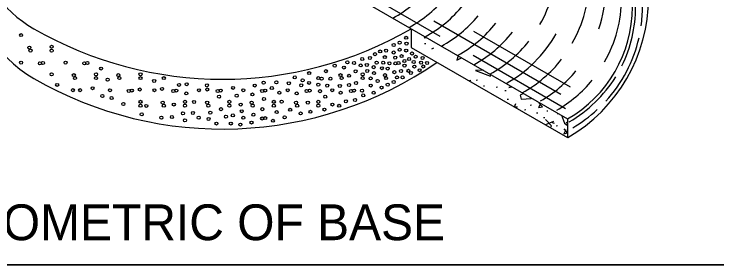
# Model space of a CAD drawing. Extents: x 1007 to 1035.5, y 1000.5 to 1021.5.
# Drawn here: x 1023.619 to 1028.324, y 1000.5 to 1002.181 of the extents above; entities that cross this region are included whole.
import ezdxf

# ---------------------------------------------------------------- set-up
doc = ezdxf.new("R2010")
doc.units = 0
for name, color, linetype in [('Level 1', 7, 'Continuous'), ('Level 10', 7, 'Continuous'), ('Level 11', 7, 'Continuous')]:
    doc.layers.add(name, color=color, linetype=linetype)

msp = doc.modelspace()

# ---------------------------------------------------------------- linework, layer by layer
at = {"layer": 'Level 1'}
for p, q in [((1025.7001, 1002.4158), (1027.3243, 1001.4781)), ((1026.4715, 1002.0304), (1025.9353, 1002.3399)), ((1027.2783, 1001.6425), (1026.4281, 1002.1333)), ((1026.2776, 1002.0824), (1026.2776, 1001.9573)), ((1027.3426, 1001.6908), (1026.6956, 1002.0643)), ((1026.2776, 1001.9573), (1027.3243, 1001.353)), ((1027.3104, 1001.5461), (1026.6925, 1001.9028)), ((1027.3243, 1001.4781), (1027.3243, 1001.353))]:
    msp.add_line(p, q, dxfattribs=at)
for points in [[(1026.3678, 1002.0303), (1026.3631, 1002.0208)], [(1026.3631, 1002.0208), (1026.3779, 1002.0244)], [(1026.3739, 1001.9821), (1026.3654, 1001.981)], [(1026.4263, 1001.951), (1026.4136, 1001.9457)], [(1026.5906, 1001.9016), (1026.5818, 1001.872)], [(1026.5818, 1001.872), (1026.6146, 1001.8878)], [(1026.7593, 1001.8042), (1026.7067, 1001.802)], [(1026.7067, 1001.802), (1026.808, 1001.7636)], [(1026.808, 1001.7636), (1026.8094, 1001.7753)], [(1026.6768, 1001.7349), (1026.6683, 1001.7338)], [(1026.7213, 1001.7375), (1026.7128, 1001.7364)], [(1026.7685, 1001.6983), (1026.7599, 1001.6972)], [(1026.8548, 1001.6904), (1026.8463, 1001.6893)], [(1026.9506, 1001.6938), (1026.9307, 1001.6878)], [(1026.9307, 1001.6878), (1026.9511, 1001.6935)], [(1026.9125, 1001.6668), (1026.9039, 1001.6658)], [(1027.0283, 1001.6489), (1027.0053, 1001.6382)], [(1027.0053, 1001.6382), (1027.0128, 1001.6104)], [(1026.9282, 1001.6093), (1026.9197, 1001.6082)], [(1026.969, 1001.5581), (1026.9766, 1001.5812)], [(1027.0128, 1001.6104), (1027.08, 1001.6158)], [(1027.08, 1001.6158), (1027.0817, 1001.6182)], [(1027.1422, 1001.5803), (1027.1294, 1001.5537)], [(1027.155, 1001.5601), (1027.1315, 1001.5868)], [(1026.9893, 1001.5577), (1026.9723, 1001.5563)], [(1027.0433, 1001.5386), (1027.0348, 1001.5375)], [(1027.0827, 1001.57), (1027.0741, 1001.5689)], [(1027.1294, 1001.5537), (1027.155, 1001.5601)], [(1027.1245, 1001.5176), (1027.116, 1001.5166)], [(1027.1717, 1001.4862), (1027.1631, 1001.4852)], [(1027.1926, 1001.5307), (1027.184, 1001.5297)], [(1027.2563, 1001.5173), (1027.2561, 1001.5118)], [(1027.2561, 1001.5118), (1027.2613, 1001.5145)], [(1027.2824, 1001.5023), (1027.302, 1001.4499)], [(1027.2294, 1001.4617), (1027.1758, 1001.4388)], [(1027.2156, 1001.4328), (1027.1761, 1001.4745)], [(1027.2209, 1001.4542), (1027.2337, 1001.4488)], [(1027.302, 1001.4499), (1027.3212, 1001.4361)], [(1027.3243, 1001.4479), (1027.3137, 1001.4532)], [(1027.3212, 1001.4361), (1027.3243, 1001.4423)], [(1027.21, 1001.419), (1027.2156, 1001.4328)], [(1027.2554, 1001.4313), (1027.2468, 1001.4302)], [(1027.3123, 1001.405), (1027.2996, 1001.3783)], [(1027.3243, 1001.3858), (1027.3017, 1001.4113)], [(1027.2996, 1001.3783), (1027.3243, 1001.3845)]]:
    msp.add_lwpolyline(points, dxfattribs=at)
for centre in [(1023.6658, 1002.0395), (1026.2432, 1002.0217), (1023.7213, 1001.9563), (1023.87, 1001.9615), (1026.1599, 1001.9735), (1026.1993, 1001.9888), (1026.2454, 1001.9826), (1023.7288, 1001.9358), (1023.87, 1001.9358), (1026.0348, 1001.912), (1026.0693, 1001.93), (1026.1088, 1001.9358), (1026.1599, 1001.923), (1026.1996, 1001.9415), (1026.2125, 1001.8989), (1026.2432, 1001.9361), (1026.282, 1001.9163), (1023.6658, 1001.855), (1023.7918, 1001.85), (1023.812, 1001.8525), (1023.9633, 1001.855), (1024.0893, 1001.85), (1024.1095, 1001.8525), (1025.8496, 1001.8568), (1025.8945, 1001.8525), (1025.9493, 1001.8791), (1026.0006, 1001.8865), (1026.0458, 1001.855), (1026.0899, 1001.8545), (1026.1006, 1001.8923), (1026.1314, 1001.8506), (1026.17, 1001.8889), (1026.1718, 1001.85), (1026.192, 1001.8525), (1026.2317, 1001.866), (1026.263, 1001.8791), (1026.2935, 1001.8591), (1026.3068, 1001.8945), (1026.3433, 1001.855), (1026.353, 1001.8865), (1026.3835, 1001.8528), (1024.2012, 1001.8155), (1025.765, 1001.8353), (1025.8265, 1001.8221), (1025.9389, 1001.8362), (1025.98, 1001.8396), (1026.0258, 1001.8248), (1026.0809, 1001.8177), (1026.1196, 1001.8156), (1026.2322, 1001.8353), (1026.298, 1001.8287), (1026.3331, 1001.8045), (1026.3575, 1001.8294), (1023.87, 1001.777), (1024.0188, 1001.7718), (1024.1675, 1001.777), (1024.3163, 1001.7718), (1024.465, 1001.777), (1025.4975, 1001.7563), (1025.594, 1001.7848), (1025.7058, 1001.798), (1025.8038, 1001.7718), (1025.8615, 1001.7673), (1025.9045, 1001.7973), (1025.9525, 1001.777), (1025.9824, 1001.7996), (1026.0283, 1001.7848), (1026.1013, 1001.7718), (1026.1642, 1001.7914), (1026.1814, 1001.7561), (1026.2088, 1001.7996), (1026.219, 1001.7563), (1026.2585, 1001.8002), (1026.2751, 1001.7859), (1024.0263, 1001.7513), (1024.1675, 1001.7513), (1024.245, 1001.741), (1024.3238, 1001.7513), (1024.465, 1001.7513), (1024.5565, 1001.7322), (1024.6213, 1001.7513), (1024.7745, 1001.7104), (1025.2891, 1001.7212), (1025.3746, 1001.7234), (1025.458, 1001.7168), (1025.5501, 1001.7365), (1025.5935, 1001.7195), (1025.655, 1001.7513), (1025.6773, 1001.7475), (1025.7365, 1001.7475), (1025.8113, 1001.7513), (1025.9076, 1001.719), (1025.9525, 1001.7513), (1026.0052, 1001.7493), (1026.0524, 1001.7322), (1026.1088, 1001.7513), (1026.1599, 1001.7256), (1023.9073, 1001.7059), (1024.0125, 1001.6708), (1024.0608, 1001.6708), (1024.1441, 1001.684), (1024.2608, 1001.6705), (1024.3868, 1001.6655), (1024.407, 1001.668), (1024.46, 1001.6751), (1024.5583, 1001.6705), (1024.6091, 1001.6795), (1024.6843, 1001.6655), (1024.7045, 1001.668), (1024.7232, 1001.7059), (1024.8558, 1001.6705), (1024.9095, 1001.7035), (1024.9118, 1001.6751), (1024.9818, 1001.6655), (1025.002, 1001.668), (1025.0851, 1001.6861), (1025.1533, 1001.6705), (1025.2299, 1001.7015), (1025.2793, 1001.6655), (1025.2995, 1001.668), (1025.344, 1001.6852), (1025.4508, 1001.6705), (1025.5408, 1001.7035), (1025.5768, 1001.6655), (1025.597, 1001.668), (1025.6552, 1001.7081), (1025.6664, 1001.6642), (1025.7147, 1001.7012), (1025.7483, 1001.6705), (1025.7993, 1001.699), (1025.8611, 1001.7058), (1025.8743, 1001.6655), (1025.8945, 1001.668), (1025.948, 1001.667), (1026.0063, 1001.7015), (1026.0787, 1001.6883), (1026.1196, 1001.7081), (1024.21, 1001.6313), (1024.2714, 1001.6181), (1024.7715, 1001.6488), (1024.9908, 1001.6269), (1025.1092, 1001.6335), (1025.2145, 1001.6423), (1025.3944, 1001.6532), (1025.5106, 1001.6489), (1025.7015, 1001.6269), (1025.8045, 1001.6532), (1025.9559, 1001.6357), (1026.026, 1001.6532), (1024.3503, 1001.5786), (1024.465, 1001.5925), (1024.6138, 1001.5873), (1024.6881, 1001.5743), (1024.7625, 1001.5925), (1024.824, 1001.5918), (1024.9113, 1001.5873), (1025.06, 1001.5925), (1025.1355, 1001.5743), (1025.2088, 1001.5873), (1025.2913, 1001.6115), (1025.3575, 1001.5925), (1025.4097, 1001.594), (1025.5063, 1001.5873), (1025.5852, 1001.5875), (1025.655, 1001.5925), (1025.7497, 1001.5743), (1025.8396, 1001.5962), (1025.901, 1001.605), (1024.465, 1001.5668), (1024.5039, 1001.5655), (1024.6213, 1001.5668), (1024.7625, 1001.5668), (1024.9188, 1001.5668), (1025.004, 1001.5435), (1025.06, 1001.5668), (1025.1428, 1001.5297), (1025.2163, 1001.5668), (1025.2803, 1001.5435), (1025.3575, 1001.5668), (1025.3768, 1001.5238), (1025.4668, 1001.5392), (1025.5138, 1001.5668), (1025.6027, 1001.526), (1025.655, 1001.5668), (1025.6964, 1001.5411), (1025.7947, 1001.5663), (1024.4731, 1001.5085), (1024.6047, 1001.4865), (1024.675, 1001.4909), (1024.7493, 1001.516), (1024.8156, 1001.5182), (1024.8548, 1001.4865), (1024.9205, 1001.4778), (1024.9323, 1001.5205), (1025.0369, 1001.4931), (1025.083, 1001.5019), (1025.1533, 1001.486), (1025.2211, 1001.5063), (1025.2793, 1001.481), (1025.2995, 1001.4835), (1025.4295, 1001.4887), (1025.537, 1001.515), (1024.7626, 1001.469), (1024.9732, 1001.447), (1025.0698, 1001.447), (1025.1334, 1001.4405), (1025.208, 1001.4536), (1025.351, 1001.4656)]:
    msp.add_circle(centre, 0.0102, dxfattribs=at)
for centre, radius, start, end in [((1024.1721, 1002.8117), 0.8422, 140.9592, 240.0002), ((1026.3851, 1002.5366), 0.8662, 330.4732, 358.9272), ((1024.1721, 1002.4783), 0.8422, 180, 240.0002), ((1026.6016, 1002.4116), 0.8662, 330.4715, 359.9945), ((1025.7356, 1002.9116), 0.8662, 298.9258, 320.5337), ((1026.7099, 1002.349), 0.8662, 342.0643, 0.0135), ((1025.8438, 1002.8491), 0.8662, 298.9257, 320.7173), ((1026.7829, 1002.2907), 1.0828, 300.0007, 0), ((1026.8181, 1002.2865), 0.8662, 330.4711, 0.0024), ((1025.9521, 1002.7866), 0.8662, 298.9257, 320.8974), ((1026.8911, 1002.2282), 0.8662, 299.9999, 0), ((1026.8911, 1002.2282), 0.8882, 333.6037, 0), ((1026.8911, 1002.2282), 0.9338, 352.1537, 0), ((1026.0603, 1002.7241), 0.8662, 298.9257, 320.082), ((1026.1686, 1002.6616), 0.8662, 298.9256, 321.2576), ((1025.0143, 1004.2704), 2.5266, 240.0001, 300.0011), ((1026.2768, 1002.5991), 0.8662, 298.9256, 321.4377), ((1026.4933, 1002.4741), 0.8662, 298.9272, 330.4717), ((1026.8911, 1002.2282), 0.9338, 317.4321, 347.2443), ((1026.3851, 1002.5366), 0.8662, 298.9255, 321.6245), ((1026.6016, 1002.4116), 0.8662, 298.9254, 321.9854), ((1025.0143, 1003.937), 2.5266, 240.0001, 304.6235), ((1026.7099, 1002.349), 0.8662, 299.9999, 320.6352), ((1026.8181, 1002.2865), 0.8662, 299.9999, 320.7485), ((1026.8911, 1002.2282), 0.8882, 299.9999, 328.1618), ((1026.8911, 1002.2282), 0.9338, 299.9999, 312.5711)]:
    msp.add_arc(centre, radius, start, end, dxfattribs=at)
at = {"layer": 'Level 10'}
msp.add_line((1035.5, 1000.5), (1007, 1000.5), dxfattribs=at)
at = {"layer": 'Level 11'}
msp.add_lwpolyline([(1007, 1000.5), (1035.5, 1000.5), (1035.5, 1021.5), (1007, 1021.5)], close=True, dxfattribs=at)

# ---------------------------------------------------------------- texts
at = {"layer": 'Level 1'}
msp.add_text('ISOMETRIC OF BASE', height=0.24, dxfattribs=at).set_placement((1023.2401, 1000.6658))

doc.saveas('drawing.dxf')
